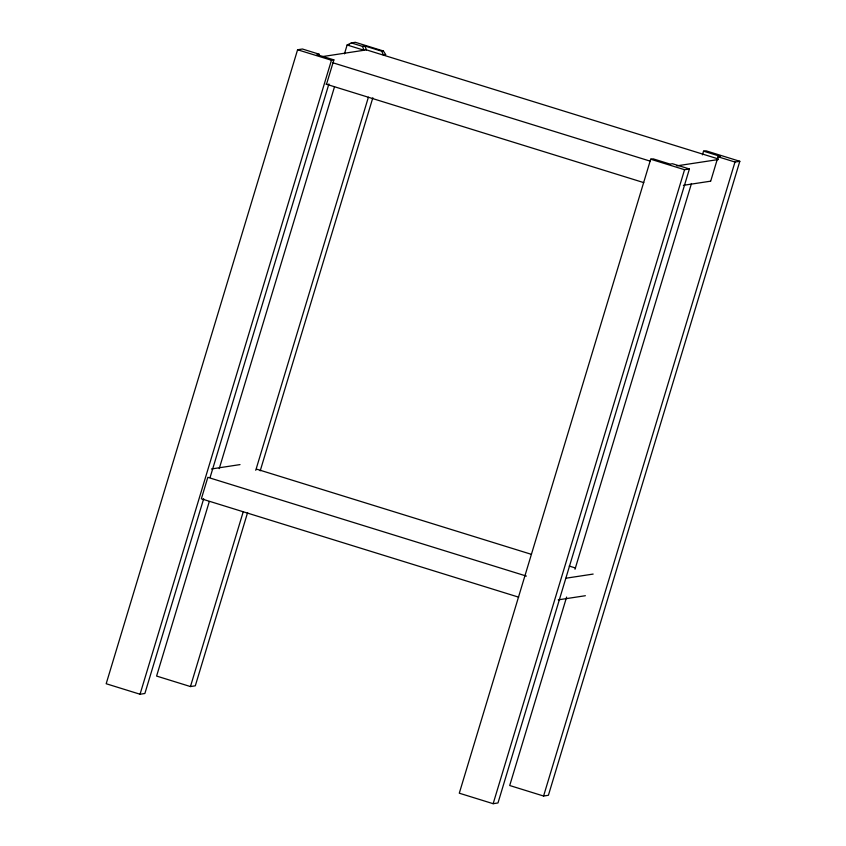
<?xml version="1.0" encoding="UTF-8"?>
<svg xmlns="http://www.w3.org/2000/svg" width="846" height="846" viewBox="0 0 846 846"><rect width="100%" height="100%" fill="white"/><g stroke="black" fill="none" stroke-linecap="round" stroke-linejoin="round"><path stroke-width="1.27" d="M326.514 84.262L333.874 59.886L316.943 54.63L319.354 54.26L302.424 49.015L297.591 49.755L106.184 683.737L140.045 694.238L144.878 693.498L203.685 498.728M140.045 694.238L331.452 60.246L333.874 59.886M210.168 477.229L328.925 83.902M209.29 501.541L156.595 676.06L190.456 686.561L195.299 685.82L247.603 512.56M219.22 468.663L334.53 86.736M344.459 53.848L347.124 44.997L351.333 42.913L355.331 42.3L383.386 50.993L385.818 54.757L383.407 55.127L381.8 51.236L364.869 45.991L362.458 46.361L351.333 42.913M190.456 686.561L243.151 512.02M255.756 470.291L368.401 97.195M260.208 470.831L372.843 97.755M650.701 159.217L459.293 793.199L493.155 803.7L497.987 802.96L689.405 168.978L672.475 163.733L670.053 164.092L653.123 158.847L650.701 159.217L684.562 169.718L689.405 168.978M493.155 803.7L684.562 169.718M566.609 597.075L509.715 785.522L543.576 796.023L548.409 795.282L739.816 161.3L705.955 150.8L703.544 151.17L702.434 154.829M575.005 569.252L691.468 183.508M710.693 181.171L718.053 156.785L720.475 156.415L703.544 151.17M543.576 796.023L734.984 162.03L739.816 161.3M349.546 44.627L347.124 44.997L364.055 50.252L362.458 46.361M322.527 56.576L366.477 49.882L718.328 158.953M381.8 51.236L383.386 50.993M676.927 165.837L718.296 159.545M683.378 185.327L710.524 181.192M211.479 468.959L240.021 464.602M565.995 578.209L593.141 574.074M558.223 599.856L585.369 595.721M718.053 156.785L734.984 162.03M297.591 49.755L331.452 60.246M332.457 62.646L650.257 161.163M325.974 84.103L643.774 182.62M256.454 469.096L531.373 554.331M569.21 566.059L575.513 568.004M526.392 576.084L207.83 477.334L201.359 498.791L518.651 597.16M364.869 45.991L366.477 49.882"/></g></svg>
